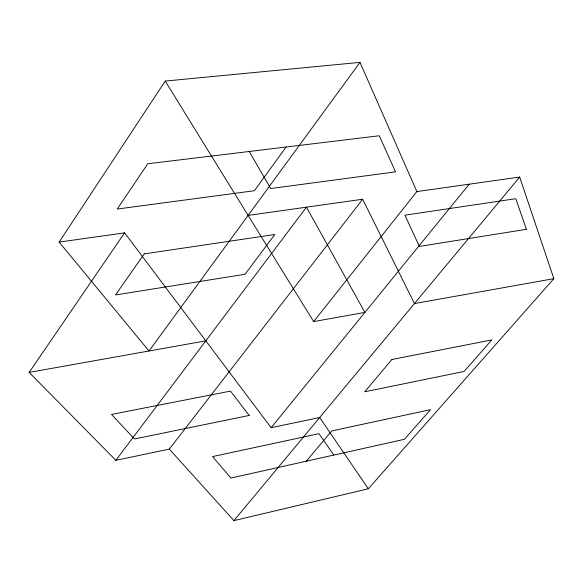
<?xml version="1.0" encoding="UTF-8"?>
<svg xmlns="http://www.w3.org/2000/svg" width="583" height="583" viewBox="0 0 583 583"><rect width="100%" height="100%" fill="white"/><g stroke="black" fill="none" stroke-linecap="round" stroke-linejoin="round"><path stroke-width="0.87" d="M359.988 62.366L149.022 350.995L59.138 242.098L165.222 81.073L359.988 62.366L416.867 191.581L313.647 321.583L165.222 81.073M553.85 278.674L414.44 303.583L362.662 199.233L169.303 449.107L115.857 460.337L29.15 372.406L124.602 232.85L271.131 427.711L319.681 417.508L368.332 488.773L553.85 278.674L519.672 177.057L416.867 191.581M286.085 147.033L254.363 190.721L117.234 209.049L147.761 163.765L379.227 135.766L395.544 171.854L270.701 188.542L249.233 151.493M115.857 460.337L306.454 207.169L364.878 312.43L313.647 321.583M271.131 427.711L469.169 184.192M169.303 449.107L233.907 520.634L519.672 177.057M306.235 461.226L331.763 430.917L430.473 409.66L404.413 439.29L230.926 478.045L212.562 456.591L318.959 433.679L333.87 455.053M233.907 520.634L368.332 488.773M29.15 372.406L205.814 340.851M59.138 242.098L124.602 232.85M248.125 215.411L362.662 199.233M144.212 253.896L115.529 294.954L245.042 274.265L274.797 234.497L144.212 253.896M391.951 359.478L364.718 391.805L464.075 371.458L491.812 339.918L391.951 359.478M249.196 415.46L134.469 438.955L111.506 414.418L230.504 391.106L249.196 415.46M526.413 229.316L419.374 246.42L404.923 215.171L515.78 198.701L526.413 229.316"/></g></svg>
